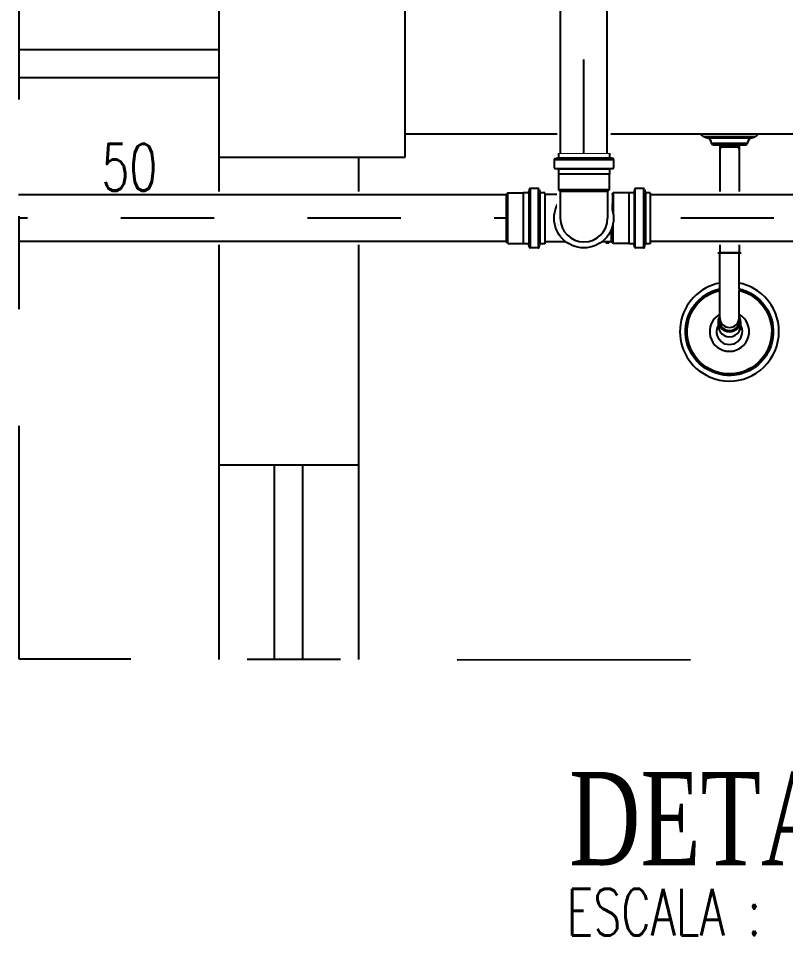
# Model space of a CAD drawing. Header units: inches. Extents: x 542787 to 543192, y 9574025 to 9574373.
# Drawn here: x 542827.791 to 542828.613, y 9574187.767 to 9574188.767 of the extents above; entities that cross this region are included whole.
import ezdxf
from ezdxf.enums import TextEntityAlignment as Align

# ---------------------------------------------------------------- set-up
doc = ezdxf.new("R2010")
doc.units = ezdxf.units.IN
doc.header["$MEASUREMENT"] = 0
for name, pattern in [('DASHDOT', [1, 0.5, -0.25, 0, -0.25]), ('DASHDOT2', [0.5, 0.25, -0.125, 0, -0.125]), ('HIDDEN2', [4.7625, 3.175, -1.5875])]:
    doc.linetypes.add(name, pattern=pattern)
for name, color, linetype in [('CERCADURA', 7, 'Continuous'), ('EIXO', 8, 'Continuous'), ('I-ARQ', 8, 'Continuous'), ('I-ESGOTO', 6, 'Continuous'), ('I-NORMO_INST', 4, 'Continuous')]:
    doc.layers.add(name, color=color, linetype=linetype)
doc.styles.add('125', font='ROMANS.SHX', dxfattribs={"width": 0.7, "height": 0.25})
doc.styles.add('25', font='ROMANS.SHX', dxfattribs={"width": 0.7, "height": 0.05})
doc.styles.add('ROMANS', font='romans.shx', dxfattribs={"height": 0.025})
doc.styles.add('TITULO', font='times.ttf')

# ---------------------------------------------------------------- blocks, each defined once
blk = doc.blocks.new('*U301')
at = {"color": 2}
blk.add_wipeout([(0, 0.0285), (4.2096, 0.0285), (4.2096, -0.0285), (0, -0.0285)], dxfattribs=at)
for p, q in [((0, 0.025), (4.2096, 0.025)), ((0, -0.025), (4.2096, -0.025))]:
    blk.add_line(p, q)
at = {"layer": 'EIXO', "linetype": 'DASHDOT', "ltscale": 0.01}
blk.add_line((0, 0), (4.2096, 0), dxfattribs=at)
blk = doc.blocks.new('*U126')
at = {"color": 2}
blk.add_wipeout([(-0.0347, -0.0491), (-0.0322, -0.0459), (-0.0302, -0.0453), (-0.0302, -0.0397), (-0.0282, -0.0397), (-0.0282, -0.02), (-0.0359, -0.0002), (-0.0282, 0.0216), (-0.0297, 0.0217), (-0.0297, 0.0289), (-0.0287, 0.029), (-0.03, 0.0303), (-0.03, 0.0471), (-0.0302, 0.0473), (-0.0302, 0.0518), (-0.0317, 0.0519), (-0.0347, 0.0552), (-0.0347, 0.0639), (-0.0322, 0.0671), (-0.0302, 0.0677), (-0.0302, 0.071), (0.0291, 0.071), (0.0291, 0.0677), (0.0311, 0.0671), (0.0335, 0.0639), (0.0335, 0.0552), (0.0305, 0.0519), (0.0291, 0.0518), (0.0291, 0.0458), (0.0289, 0.0458), (0.0289, 0.0303), (0.0275, 0.029), (0.0286, 0.0289), (0.0286, 0.0217), (0.0271, 0.0216), (0.0348, 0.0013), (0.0271, -0.02), (0.0271, -0.0397), (0.0291, -0.0397), (0.0291, -0.0453), (0.0311, -0.0459), (0.0335, -0.0491), (0.0335, -0.0578), (0.0305, -0.0611), (0.0291, -0.0612), (0.0291, -0.0657), (0.0288, -0.0659), (0.0288, -0.0827), (0.0257, -0.0835), (-0.0269, -0.0835), (-0.03, -0.0827), (-0.03, -0.0659), (-0.0302, -0.0657), (-0.0302, -0.0612), (-0.0317, -0.0611), (-0.0347, -0.0578)], dxfattribs=at)
for p, q in [((-0.0279, 0.071), (0.0268, 0.071)), ((-0.0279, 0.071), (-0.0279, 0.0667)), ((0.0268, 0.071), (0.0268, 0.0667)), ((-0.0324, 0.0639), (-0.0324, 0.0552)), ((-0.0316, 0.0649), (-0.0287, 0.0657)), ((-0.0314, 0.0639), (0.0302, 0.0639)), ((0.0305, 0.0649), (0.0275, 0.0657)), ((0.0312, 0.0639), (0.0312, 0.0552)), ((-0.0315, 0.0542), (-0.0289, 0.054)), ((-0.0314, 0.0545), (0.0302, 0.0545)), ((-0.0279, 0.053), (-0.0279, 0.0483)), ((0.0268, 0.053), (0.0268, 0.0483)), ((0.0303, 0.0542), (0.0277, 0.054)), ((-0.0279, 0.0483), (0.0268, 0.0483)), ((-0.0279, 0.0483), (-0.0277, 0.0481)), ((-0.0277, 0.0481), (-0.0277, 0.0313)), ((0.0268, 0.0483), (0.0266, 0.0481)), ((0.0266, 0.0481), (0.0266, 0.0313)), ((-0.0277, 0.0313), (-0.0059, 0.0313)), ((-0.0277, 0.0313), (-0.0259, 0.0295)), ((0.0266, 0.0313), (0.0047, 0.0313)), ((0.0266, 0.0313), (0.0248, 0.0295)), ((-0.0259, 0.0269), (-0.0274, 0.0267)), ((-0.0274, 0.0267), (-0.0274, 0.0238)), ((-0.0259, 0.0237), (-0.0274, 0.0238)), ((-0.0259, 0.0295), (-0.0259, 0.0191)), ((0.0248, 0.0295), (0.0248, 0.0191)), ((0.0248, 0.0269), (0.0263, 0.0267)), ((0.0248, 0.0237), (0.0263, 0.0238)), ((0.0263, 0.0267), (0.0263, 0.0238)), ((-0.0259, -0.0193), (-0.0259, -0.042)), ((0.0248, -0.0193), (0.0248, -0.042)), ((-0.0324, -0.0491), (-0.0324, -0.0578)), ((-0.0316, -0.0481), (-0.0287, -0.0473)), ((-0.0314, -0.0491), (0.0302, -0.0491)), ((-0.0279, -0.042), (0.0268, -0.042)), ((-0.0279, -0.042), (-0.0279, -0.0463)), ((0.0268, -0.042), (0.0268, -0.0463)), ((0.0305, -0.0481), (0.0275, -0.0473)), ((0.0312, -0.0491), (0.0312, -0.0578)), ((-0.0315, -0.0588), (-0.0289, -0.059)), ((-0.0314, -0.0578), (0.0302, -0.0578)), ((0.0303, -0.0588), (0.0277, -0.059)), ((-0.0279, -0.06), (-0.0279, -0.0647)), ((-0.0279, -0.0647), (-0.0277, -0.065)), ((-0.0277, -0.0817), (-0.0277, -0.065)), ((0.0268, -0.0647), (0.0265, -0.065)), ((0.0265, -0.0817), (0.0265, -0.065)), ((0.0268, -0.06), (0.0268, -0.0647)), ((-0.0277, -0.0817), (-0.0259, -0.0835)), ((-0.0259, -0.0835), (0.0248, -0.0835)), ((0.0265, -0.0817), (0.0248, -0.0835))]:
    blk.add_line(p, q)
at = {"color": 8}
for p, q in [((-0.0279, 0.0659), (0.0268, 0.0659)), ((-0.0279, 0.0539), (0.0268, 0.0539)), ((-0.0277, 0.0481), (0.0266, 0.0481)), ((-0.0259, 0.0295), (-0.0123, 0.0295)), ((0.0248, 0.0295), (0.0111, 0.0295)), ((-0.0279, -0.0471), (0.0268, -0.0471)), ((-0.0259, -0.042), (0.0248, -0.042)), ((-0.0279, -0.0591), (0.0268, -0.0591)), ((0.0268, -0.0647), (-0.0279, -0.0647)), ((-0.0277, -0.065), (0.0265, -0.065)), ((0.0265, -0.0817), (-0.0277, -0.0817))]:
    blk.add_line(p, q, dxfattribs=at)
blk.add_lwpolyline([(0.0253, -0.0165), (0.0253, -0.0165, 0.174705)], format="xyb")
for radius in [0.0318, 0.0256]:
    blk.add_circle((-0.0006, -0.0001), radius)
blk.add_circle((-0.0006, -0.0001), 0.0273, dxfattribs=at)
for centre, start, end in [((-0.0314, 0.0639), 105, 180), ((-0.0289, 0.0667), 285, 360), ((0.0278, 0.0667), 180, 255), ((0.0302, 0.0639), 360, 75), ((-0.0314, 0.0552), 180, 265), ((-0.0289, 0.053), 360, 85), ((0.0278, 0.053), 95, 180), ((0.0302, 0.0552), 275, 360), ((-0.0314, -0.0491), 105, 180), ((-0.0289, -0.0463), 285, 360), ((0.0278, -0.0463), 180, 255), ((0.0302, -0.0491), 360, 75), ((-0.0314, -0.0578), 180, 265), ((-0.0289, -0.06), 360, 85), ((0.0278, -0.06), 95, 180), ((0.0302, -0.0578), 275, 360)]:
    blk.add_arc(centre, 0.001, start, end)
blk = doc.blocks.new('*U207')
at = {"color": 1, "style": '25'}
for tag, flags, p in [('MARCA', 1, (0, -0.1877)), ('QUANT.', 3, (0, -0.2718))]:
    blk.add_attdef(tag, text='', height=0.05, dxfattribs=dict(at, flags=flags)).set_placement(p, align=Align.CENTER)
at = {"color": 2}
blk.add_wipeout([(0.0287, -0.0245), (0.0294, -0.0413), (0.034, -0.0514), (0.034, -0.0656), (0.0294, -0.0656), (0.0294, -0.07), (0, -0.07), (-0.0294, -0.07), (-0.0294, -0.0661), (-0.034, -0.0661), (-0.034, -0.0519), (-0.0292, -0.0417), (-0.0297, -0.0182), (-0.0292, -0.0088), (-0.0277, 0.01), (-0.0239, 0.0196), (-0.0192, 0.0234), (-0.0124, 0.0273), (-0.006, 0.0297), (0.0054, 0.0291), (0.0148, 0.0264), (0.0211, 0.0214), (0.0258, 0.0129), (0.0287, 0.0036), (0.0287, -0.0055)], dxfattribs=at)
for p, q in [((0.0254, -0.0285), (0.0254, 0)), ((-0.0254, -0.0285), (-0.0254, 0)), ((-0.0272, -0.0303), (-0.0254, -0.0285)), ((0.0272, -0.0303), (0.0254, -0.0285)), ((-0.0272, -0.0471), (-0.0272, -0.0303)), ((-0.0272, -0.0303), (0.0272, -0.0303)), ((0.0272, -0.0471), (0.0272, -0.0303)), ((-0.0274, -0.0473), (-0.0272, -0.0471)), ((-0.0274, -0.0519), (-0.0274, -0.0473)), ((-0.0272, -0.0471), (0.0272, -0.0471)), ((0.0274, -0.0473), (0.0272, -0.0471)), ((0.0274, -0.0519), (0.0274, -0.0473)), ((-0.0318, -0.0629), (-0.0318, -0.0542)), ((-0.0309, -0.0532), (-0.0283, -0.0529)), ((0.0308, -0.0534), (-0.0308, -0.0534)), ((0.0309, -0.0532), (0.0283, -0.0529)), ((0.0318, -0.0629), (0.0318, -0.0542)), ((-0.0311, -0.0639), (-0.0281, -0.0647)), ((0.0308, -0.0629), (-0.0308, -0.0629)), ((-0.0274, -0.07), (-0.0274, -0.0656)), ((0.0274, -0.07), (-0.0274, -0.07)), ((0.0274, -0.07), (0.0274, -0.0656)), ((0.0311, -0.0639), (0.0281, -0.0647))]:
    blk.add_line(p, q)
at = {"color": 8}
for p, q in [((-0.0254, -0.0285), (0.0254, -0.0285)), ((-0.0274, -0.0473), (0.0274, -0.0473)), ((0.0274, -0.0529), (-0.0274, -0.0529)), ((0.0274, -0.0649), (-0.0274, -0.0649))]:
    blk.add_line(p, q, dxfattribs=at)
for centre, radius, start, end in [((0, 0), 0.0254, 0, 180), ((-0.0308, -0.0542), 0.001, 95, 180), ((-0.0283, -0.0519), 0.001, 275, 0), ((0.0283, -0.0519), 0.001, 180, 265), ((0.0308, -0.0542), 0.001, 0, 85), ((-0.0308, -0.0629), 0.001, 180, 255), ((-0.0283, -0.0656), 0.001, 0, 75), ((0.0283, -0.0656), 0.001, 105, 180), ((0.0308, -0.0629), 0.001, 285, 0)]:
    blk.add_arc(centre, radius, start, end)
at = {"color": 1, "style": '25', "flags": 1}
blk.add_attdef('DESCRICAO', text='', height=0.05, dxfattribs=at).set_placement((0, -0.1085), align=Align.CENTER)
blk = doc.blocks.new('*U218')
at = {"color": 2}
blk.add_wipeout([(0.0285, 0), (0.0285, -0.4698), (-0.0285, -0.4698), (-0.0285, 0)], dxfattribs=at)
for p, q in [((-0.025, 0), (-0.025, -0.4698)), ((0.025, 0), (0.025, -0.4698))]:
    blk.add_line(p, q)
at = {"layer": 'EIXO', "linetype": 'DASHDOT', "ltscale": 0.01}
blk.add_line((0, 0), (0, -0.4698), dxfattribs=at)
blk = doc.blocks.new('TITOLO HS')
at = {"color": 253, "style": 'ROMANS', "width": 0.7}
blk.add_text('ESCALA :', height=0.002, dxfattribs=at).set_placement((-0.00005, -0.000011))
at = {"style": 'TITULO', "width": 0.7}
blk.add_attdef('LNOME', (0.000057, 0.002997), '', height=0.006, dxfattribs=at)
at = {"color": 253, "style": 'ROMANS', "width": 0.7}
blk.add_attdef('LESC', (0.01163, -0.000028), '', height=0.002, dxfattribs=at)

msp = doc.modelspace()

# ---------------------------------------------------------------- linework, layer by layer
at = {"layer": 'I-ARQ'}
for p, q in [((542828.0052, 9574188.8188), (542828.0052, 9574188.6188)), ((542828.0052, 9574188.8188), (542828.0052, 9574188.6188)), ((542828.2052, 9574188.6188), (542828.2052, 9574188.8188)), ((542828.2052, 9574188.6188), (542828.2052, 9574188.8188)), ((542828.0052, 9574188.7338), (542827.7912, 9574188.7338)), ((542828.0052, 9574188.7338), (542827.7912, 9574188.7338)), ((542828.0052, 9574188.7338), (542827.7912, 9574188.7338)), ((542828.0052, 9574188.7338), (542828.0052, 9574188.7038)), ((542828.0052, 9574188.7038), (542827.7912, 9574188.7038)), ((542828.0052, 9574188.7038), (542827.7912, 9574188.7038)), ((542828.0052, 9574188.7038), (542827.7912, 9574188.7038)), ((542828.2052, 9574188.6438), (542833.9302, 9574188.6438)), ((542828.0052, 9574188.6188), (542828.2052, 9574188.6188)), ((542828.0052, 9574188.6188), (542828.0052, 9574188.0804)), ((542828.0052, 9574188.6188), (542828.2052, 9574188.6188)), ((542828.1552, 9574188.6188), (542828.1552, 9574188.0801))]:
    msp.add_line(p, q, dxfattribs=at)
at = {"layer": 'I-ARQ', "linetype": 'HIDDEN2'}
for p, q in [((542828.0052, 9574188.2888), (542828.1552, 9574188.2888)), ((542828.0652, 9574188.0803), (542828.0652, 9574188.2888)), ((542828.0952, 9574188.2888), (542828.0952, 9574188.0802))]:
    msp.add_line(p, q, dxfattribs=at)
at = {"layer": 'I-ARQ', "ltscale": 0.200747}
msp.add_lwpolyline([(542828.5255, 9574188.6408, -0.164371), (542828.5218, 9574188.6438), (542828.5836, 9574188.6438, -0.164371), (542828.5798, 9574188.6408)], format="xyb", dxfattribs=at)
at = {"layer": 'I-ARQ'}
msp.add_lwpolyline([(542828.5798, 9574188.6408), (542828.5255, 9574188.6408), (542828.5287, 9574188.6397), (542828.5766, 9574188.6397)], close=True, dxfattribs=at)
for points in [[(542828.5336, 9574188.6335, 0.280777), (542828.5287, 9574188.6397)], [(542828.5766, 9574188.6397, 0.280777), (542828.5717, 9574188.6335)], [(542828.5717, 9574188.6335, -0.377188), (542828.5698, 9574188.6318), (542828.5356, 9574188.6318, -0.377188), (542828.5336, 9574188.6335)], [(542828.5423, 9574188.4839, 0.700978), (542828.5272, 9574188.3853, 1), (542828.5781, 9574188.4784, 0.07613), (542828.563, 9574188.4839)], [(542828.563, 9574188.4777, -0.06962), (542828.5752, 9574188.4731, -5.480122), (542828.5423, 9574188.4777)], [(542828.5423, 9574188.4504, 3.836175), (542828.563, 9574188.4504)], [(542828.5409, 9574188.4392, 1.802734), (542828.5644, 9574188.4392)]]:
    msp.add_lwpolyline(points, format="xyb", dxfattribs=at)
at = {"layer": 'I-ARQ', "ltscale": 0.352288}
msp.add_lwpolyline([(542828.5717, 9574188.6335), (542828.5336, 9574188.6335)], dxfattribs=at)
at = {"layer": 'I-ARQ', "ltscale": 0.029062}
for points in [[(542828.5434, 9574188.6318), (542828.5434, 9574188.6295), (542828.5423, 9574188.6277)], [(542828.562, 9574188.6318), (542828.562, 9574188.6295)]]:
    msp.add_lwpolyline(points, dxfattribs=at)
at = {"layer": 'I-ARQ'}
for points in [[(542828.5423, 9574188.6318), (542828.5423, 9574188.5162)], [(542828.563, 9574188.6318), (542828.563, 9574188.5162)]]:
    msp.add_lwpolyline(points, dxfattribs=at)
at = {"layer": 'I-ARQ', "ltscale": 0.242325}
msp.add_lwpolyline([(542828.563, 9574188.6295), (542828.5423, 9574188.6295)], dxfattribs=at)
at = {"layer": 'I-ARQ', "ltscale": 0.218093}
msp.add_lwpolyline([(542828.562, 9574188.6295), (542828.5445, 9574188.6295)], dxfattribs=at)
at = {"layer": 'I-ARQ', "ltscale": 0.025813}
msp.add_lwpolyline([(542828.562, 9574188.6295), (542828.563, 9574188.6277)], dxfattribs=at)
at = {"layer": 'I-ARQ', "linetype": 'DASHDOT', "ltscale": 0.30975}
msp.add_lwpolyline([(542828.5403, 9574188.5162), (542828.5651, 9574188.5162)], dxfattribs=at)
at = {"layer": 'I-ARQ', "ltscale": 0.06322}
for points in [[(542828.5423, 9574188.4839), (542828.5423, 9574188.5162)], [(542828.563, 9574188.4839), (542828.563, 9574188.5162)], [(542828.5423, 9574188.4504), (542828.5423, 9574188.4839)], [(542828.563, 9574188.4777), (542828.563, 9574188.4839)], [(542828.5423, 9574188.4409), (542828.5423, 9574188.4504)], [(542828.563, 9574188.4409), (542828.563, 9574188.4504)]]:
    msp.add_lwpolyline(points, dxfattribs=at)
at = {"layer": 'I-ARQ', "ltscale": 0.258125}
msp.add_lwpolyline([(542828.563, 9574188.5162), (542828.5423, 9574188.5162)], dxfattribs=at)
at = {"layer": 'I-ARQ', "ltscale": 0.06322}
for points in [[(542828.563, 9574188.4777), (542828.563, 9574188.4763, -0.067971), (542828.5746, 9574188.4719, -5.429636), (542828.5423, 9574188.4763)], [(542828.563, 9574188.4504), (542828.563, 9574188.476, -0.067551), (542828.5744, 9574188.4716, -5.416932), (542828.5423, 9574188.476)]]:
    msp.add_lwpolyline(points, format="xyb", dxfattribs=at)
at = {"layer": 'I-ARQ', "ltscale": 0.067122}
msp.add_lwpolyline([(542828.5409, 9574188.4374), (542828.5409, 9574188.4429, -0.128945), (542828.5423, 9574188.4481)], format="xyb", dxfattribs=at)
at = {"layer": 'I-ARQ', "ltscale": 0.067121}
for points in [[(542828.5644, 9574188.4428), (542828.5644, 9574188.4392)], [(542828.5644, 9574188.4392), (542828.5644, 9574188.4374)]]:
    msp.add_lwpolyline(points, dxfattribs=at)
at = {"layer": 'I-ARQ'}
for centre, major_axis, ratio, start_param, end_param in [((542828.5527, 9574188.4429), (-0.0113, 0), 0.939693, 5.874594, 9.833369), ((542828.5527, 9574188.4429), (-0.0112, 0), 0.939693, 5.895727, 9.812236), ((542828.5527, 9574188.4428), (-0.0118, 0), 0.939693, 6.283156, 9.424748), ((542828.5527, 9574188.4428), (-0.0105, 0), 0.939693, 6.083746, 6.283156), ((542828.5527, 9574188.4428), (-0.0105, 0), 0.939693, 6.283156, 7.353981), ((542828.5527, 9574188.4423), (-0.0105, 0), 0.939693, 6.083746, 6.254788), ((542828.5527, 9574188.4459), (0.0103, 0), 0.939693, 3.141593, 6.283185), ((542828.5527, 9574188.4428), (-0.0105, 0), 0.939693, 1.070796, 3.141564), ((542828.5527, 9574188.4428), (-0.0118, 0), 0.942388, 3.140774, 3.638398), ((542828.5527, 9574188.4423), (-0.0105, 0), 0.939693, 3.169992, 3.341037), ((542828.5527, 9574188.4428), (-0.0105, 0), 0.939693, 3.141564, 3.341037), ((542828.5527, 9574188.4374), (-0.0118, 0), 0.939693, 6.283156, 7.353981), ((542828.5527, 9574188.4374), (-0.0118, 0), 0.939693, 1.070796, 3.141564)]:
    msp.add_ellipse(centre, major_axis=major_axis, ratio=ratio, start_param=start_param, end_param=end_param, dxfattribs=at)

# ---------------------------------------------------------------- block references
at = {"layer": 'I-NORMO_INST'}
ref = msp.add_blockref('TITOLO HS', (542828.3795, 9574187.7847), dxfattribs=dict(at, xscale=25, yscale=25, zscale=25))
ref.add_attrib('LNOME', 'DETALHE DE ESGOTO-03', (542828.3809, 9574187.8596), dxfattribs={"layer": '0', "height": 0.1, "style": 'TITULO', "width": 0.7})
ref.add_attrib('LESC', '1/25', (542828.6703, 9574187.784), dxfattribs={"layer": '0', "color": 253, "height": 0.05, "style": 'ROMANS', "width": 0.7})

# ---------------------------------------------------------------- next in the draw order: block references
at = {"layer": 'I-ESGOTO', "xscale": -1}
msp.add_blockref('*U301', (542832.0004, 9574188.5534), dxfattribs=at)

# ---------------------------------------------------------------- next in the draw order: block references
at = {"layer": 'I-ESGOTO', "rotation": 270}
msp.add_blockref('*U126', (542828.3967, 9574188.5528), dxfattribs=at)

# ---------------------------------------------------------------- next in the draw order: texts
at = {"layer": 'I-NORMO_INST', "style": '125', "width": 0.7}
msp.add_text('50', height=0.05, dxfattribs=at).set_placement((542827.8795, 9574188.583))

# ---------------------------------------------------------------- next in the draw order: block references
at = {"layer": 'I-ESGOTO', "rotation": 180}
msp.add_blockref('*U207', (542828.3967, 9574188.5534), dxfattribs=at)

# ---------------------------------------------------------------- next in the draw order: block references
msp.add_blockref('*U218', (542828.3967, 9574188.6234), dxfattribs=at)

# ---------------------------------------------------------------- next in the draw order: linework, layer by layer
at = {"layer": 'CERCADURA', "color": 9, "linetype": 'DASHDOT2'}
msp.add_lwpolyline([(542827.7912, 9574190.4116), (542834.5109, 9574190.4116), (542834.5109, 9574188.0708), (542827.7912, 9574188.0807)], close=True, dxfattribs=at)

doc.saveas('drawing.dxf')
